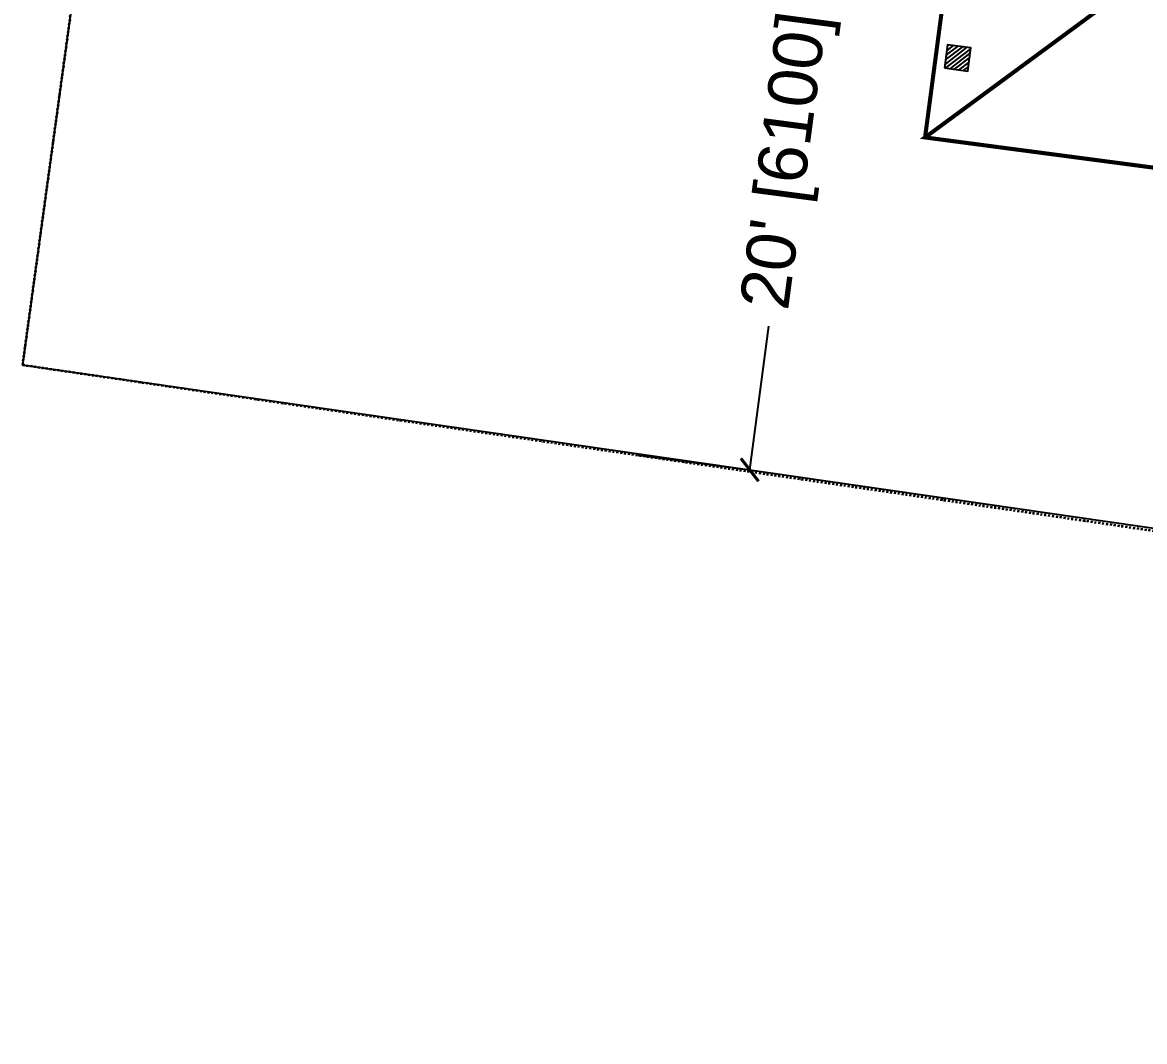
# Model space of a CAD drawing. Header units: millimetres. Extents: x -176651 to 424033, y -469666 to 486614.
# Drawn here: x -5983 to 5016, y 92787 to 102775 of the extents above; entities that cross this region are included whole.
import ezdxf

# ---------------------------------------------------------------- set-up
doc = ezdxf.new("R2010")
doc.units = ezdxf.units.MM
doc.header["$PDMODE"] = 35
doc.header["$PDSIZE"] = 0.1
doc.linetypes.add('1625E_Roof Plan$0$DASHED', pattern=[0.75, 0.5, -0.25])
doc.linetypes.add('Site boundary$0$DASHDOT', pattern=[25.4, 12.7, -6.35, 0, -6.35])
doc.layers.get('Defpoints').update_dxf_attribs({"color": 252})
for name, color, linetype in [('1625E_Columns$0$ad-MS Column', 8, 'Continuous'), ('1625E_Roof Plan$0$ad-Primary Roof', 8, 'Continuous'), ('ad-Dimension', 4, 'Continuous'), ('ad-Plinth', 8, 'Continuous')]:
    doc.layers.add(name, color=color, linetype=linetype)
doc.layers.add('ad-Plot Boundary', color=6, linetype='Continuous', true_color=0xff00ff)
doc.layers.add('Site boundary$0$ad-Site Boundary', color=1, linetype='Site boundary$0$DASHDOT', lineweight=35, true_color=0xff0000)
doc.styles.get("Standard").update_dxf_attribs({"font": 'arial.ttf'})
doc.dimstyles.new('Copy of A-100-DIM-INT (MM-FT)', dxfattribs={"dimscale": 500, "dimtxt": 2.4, "dimasz": 1, "dimexe": 0, "dimexo": 0, "dimgap": 1, "dimtad": 0, "dimdec": 0, "dimlfac": 0.03937, "dimdsep": 46, "dimlunit": 3, "dimtxsty": 'Standard', "dimblk": 'ARCHTICK', "dimcen": 0.025, "dimclrd": 256, "dimclre": 256, "dimclrt": 256, "dimazin": 2, "dimtfac": 1, "dimtdec": 0, "dimtix": 1, "dimtmove": 2, "dimatfit": 3, "dimldrblk": 'ARCHTICK', "dimfxl": 1, "dimtolj": 1, "dimtzin": 0, "dimarcsym": 0})

# ---------------------------------------------------------------- blocks, each defined once
blk = doc.blocks.new('Site boundary')
at = {"layer": 'Site boundary$0$ad-Site Boundary', "ltscale": 1.5}
blk.add_lwpolyline([(0, 144080), (-75, 143539), (-1405, 135851), (-1412, 128874), (-3557, 117149), (-5983, 99419), (20081, 95597), (40505, 92787)], dxfattribs=at)
blk = doc.blocks.new('zw$A88E')
at = {"layer": 'ad-Plot Boundary', "ltscale": 5}
blk.add_lwpolyline([(-368986, -334687), (-368989, -337740), (-371134, -349465), (-373560, -367195), (-338868, -372204), (-334720, -340818), (-347508, -339123), (-361592, -336188), (-368986, -334687)], close=True, dxfattribs=at)
blk = doc.blocks.new('_ArchTick')
at = {"color": 0, "linetype": 'ByBlock', "const_width": 0.15}
blk.add_lwpolyline([(-0.5, -0.5), (0.5, 0.5)], dxfattribs=at)
blk = doc.blocks.new('*D19')
at = {"layer": 'ad-Dimension', "lineweight": -2, "transparency": 16777216}
for p, q in [((0, 0), (1103, 0)), ((1103, 0), (1103, -1419)), ((1103, -6100), (1103, -4681)), ((0, -6100), (1103, -6100))]:
    blk.add_line(p, q, dxfattribs=at)
at = {"layer": 'Defpoints', "color": 0, "ltscale": 5, "transparency": 16777216}
for p in [(0, 0), (0, -6100), (1103, -6100)]:
    blk.add_point(p, dxfattribs=at)
at = {"layer": 'ad-Dimension', "lineweight": -2, "ltscale": 5, "transparency": 16777216, "xscale": 200, "yscale": 200, "zscale": 200}
for p, rotation in [((1103, 0), 90), ((1103, -6100), 270)]:
    blk.add_blockref('_ArchTick', p, dxfattribs=dict(at, rotation=rotation))
at = {"layer": 'ad-Dimension', "ltscale": 5, "transparency": 16777216, "insert": (1103, -3050), "char_height": 480, "attachment_point": 5, "rotation": 90}
blk.add_mtext("\\A1;20' [6100]", dxfattribs=at)
blk = doc.blocks.new('1625E_Roof Plan')
at = {"layer": '1625E_Roof Plan$0$ad-Primary Roof', "linetype": '1625E_Roof Plan$0$DASHED', "ltscale": 2, "const_width": 40}
blk.add_lwpolyline([(12570, -2645), (2380, -2645), (7475, 2255)], close=True, dxfattribs=at)
blk.add_lwpolyline([(2380, -2645), (2380, -450)], dxfattribs=at)
blk = doc.blocks.new('1625E_Columns$0$A$C42b14ea2')
at = {"layer": '1625E_Columns$0$ad-MS Column'}
h = blk.add_hatch(dxfattribs=at)
h.set_pattern_fill('ANSI31', color=256, scale=10)
h.set_pattern_definition([(45, (-1729784.14, 638048.958), (-22.4506403, 22.4506403), [])])
h.paths.add_polyline_path([(0, 0), (230, 0), (230, 230), (0, 230)])
blk.add_lwpolyline([(0, 0), (230, 0), (230, 230), (0, 230)], close=True, dxfattribs=at)
blk = doc.blocks.new('1625E_Columns')
at = {"rotation": 359.9999999999997}
blk.add_blockref('1625E_Columns$0$A$C42b14ea2', (2480, -1945), dxfattribs=at)
blk = doc.blocks.new('1625_East Villa')
for name in ['1625E_Roof Plan', '1625E_Columns']:
    blk.add_blockref(name, (0, 0))
blk = doc.blocks.new("All Plot's Villa Plans")
at = {"ltscale": 5, "rotation": 352.4703876422526}
blk.add_blockref('1625_East Villa', (852, 104582), dxfattribs=at)
blk = doc.blocks.new('A$C92fa9908')
at = {"layer": 'ad-Dimension'}
dim = blk.add_linear_dim(base=(1102.9, -6100), p1=(0, 0), p2=(0, -6100), angle=90, dimstyle='Copy of A-100-DIM-INT (MM-FT)', override={"dimscale": 200}, dxfattribs=at)
dim.commit()
dim.dimension.update_dxf_attribs({"geometry": '*D19', "text_midpoint": (1102.9, -3050)})
blk = doc.blocks.new('zw$C194')
at = {"layer": 'ad-Plinth', "ltscale": 5, "rotation": 352.4703876422758}
blk.add_blockref('A$C92fa9908', (-190987, -324177), dxfattribs=at)

msp = doc.modelspace()

# ---------------------------------------------------------------- block references
at = {"ltscale": 5}
msp.add_blockref("All Plot's Villa Plans", (0, 0), dxfattribs=at)

# ---------------------------------------------------------------- next in the draw order: block references
msp.add_blockref('Site boundary', (0, 0))
msp.add_blockref('zw$C194', (191839, 428759), dxfattribs=at)
at = {"layer": 'ad-Plot Boundary', "ltscale": 5}
msp.add_blockref('zw$A88E', (367577, 466614), dxfattribs=at)

doc.saveas('drawing.dxf')
